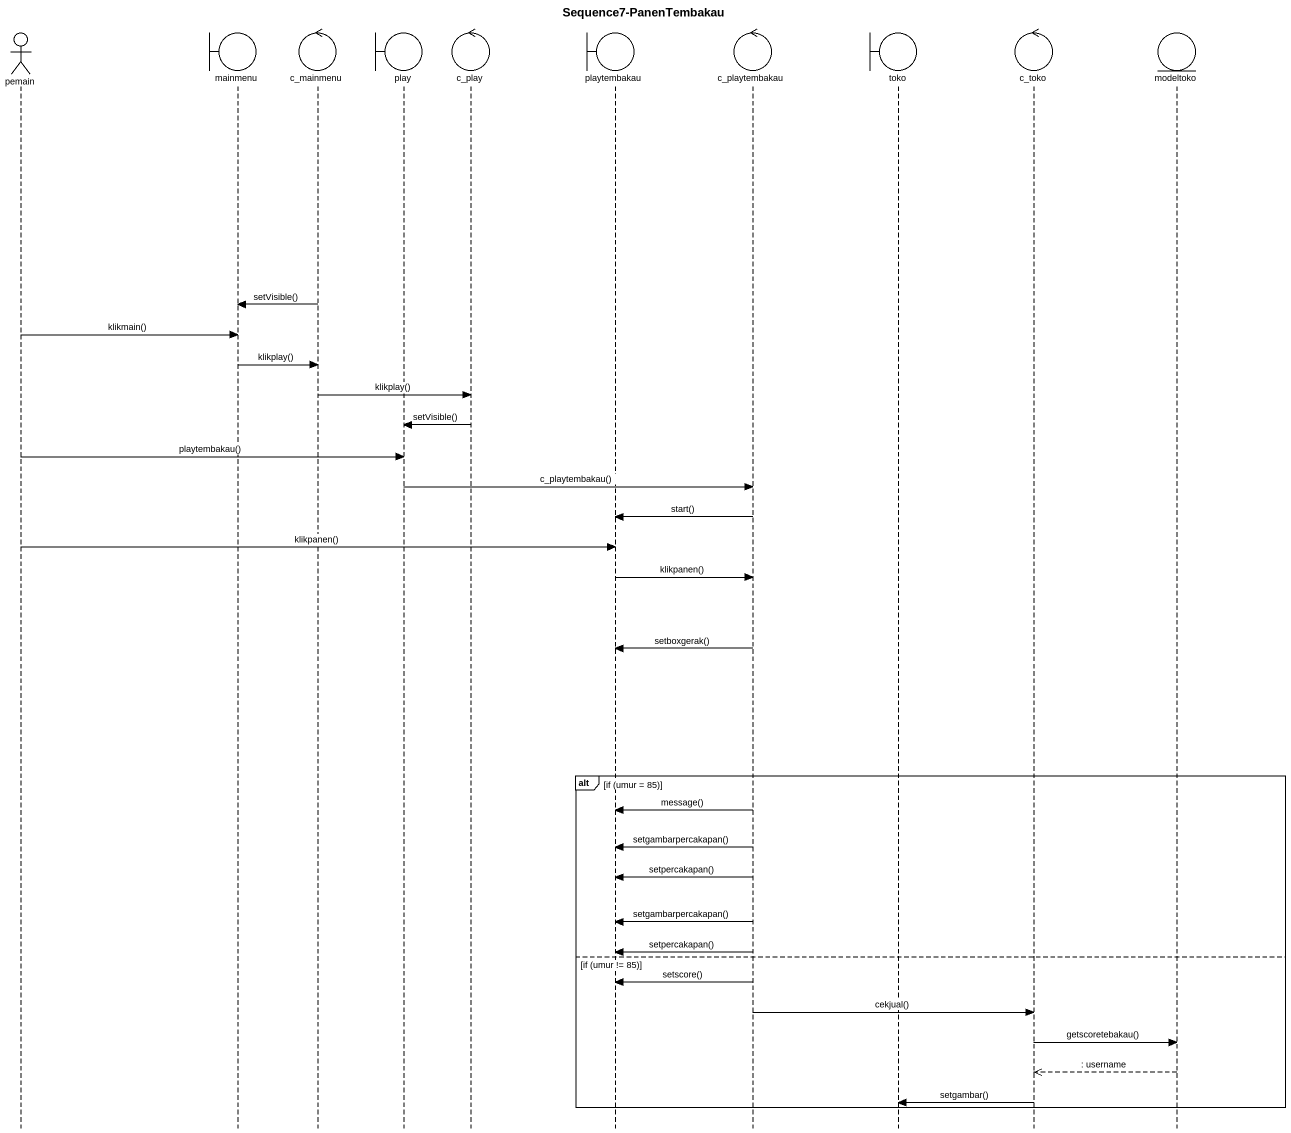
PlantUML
@startuml
title Sequence7-PanenTembakau
hide footbox
actor pemain
boundary mainmenu
control c_mainmenu
boundary play
control c_play
boundary playtembakau
control c_playtembakau
boundary toko
control c_toko
entity modeltoko

c_mainmenu -> mainmenu : setVisible()
pemain -> mainmenu : klikmain()
mainmenu -> c_mainmenu : klikplay()
c_mainmenu -> c_play : klikplay()
c_play -> play : setVisible()
pemain -> play : playtembakau()
play -> c_playtembakau : c_playtembakau()
c_playtembakau -> playtembakau : start()
pemain -> playtembakau : klikpanen()
playtembakau -> c_playtembakau : klikpanen()
c_playtembakau -> playtembakau : setboxgerak()
alt if (umur = 85)
  c_playtembakau -> playtembakau : message()
  c_playtembakau -> playtembakau : setgambarpercakapan()
  c_playtembakau -> playtembakau : setpercakapan()
  c_playtembakau -> playtembakau : setgambarpercakapan()
  c_playtembakau -> playtembakau : setpercakapan()
else if (umur != 85)
  c_playtembakau -> playtembakau : setscore()
  c_playtembakau -> c_toko : cekjual()
  c_toko -> modeltoko : getscoretebakau()
  modeltoko -->> c_toko : : username
  c_toko -> toko : setgambar()
end
@enduml
